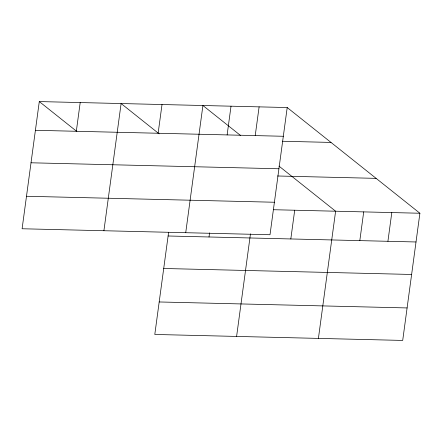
<?xml version="1.0" encoding="UTF-8"?>
<svg xmlns="http://www.w3.org/2000/svg" width="442" height="442" viewBox="0 0 442 442"><rect width="100%" height="100%" fill="white"/><g stroke="black" fill="none" stroke-linecap="round" stroke-linejoin="round"><path stroke-width="0.66" d="M39.294 101.572L22.1 228.757L270.012 234.735L287.206 107.544L39.294 101.572L76.831 131.467M76.317 131.285L80.201 102.555M103.909 230.73L121.108 103.538L159.159 133.854M158.125 133.257L162.015 104.527M168.568 232.575L154.794 334.456L402.706 340.428L419.9 213.243L287.206 107.544M185.723 232.702L202.917 105.511L240.448 135.412M209.011 236.984L209.563 232.879M227.127 134.921L231.017 106.19M255.227 135.595L259.111 106.87M236.603 336.428L250.47 233.862M290.819 238.956L294.703 210.226M318.411 338.401L335.611 211.21L278.93 166.065M359.821 240.619L363.705 211.889M387.921 241.293L391.805 212.563M35.41 130.296L283.322 136.274M282.339 141.252L330.997 142.423M31.017 162.789L278.93 168.767M277.504 175.988L376.109 178.364M26.492 196.265L274.405 202.243M273.57 209.718L419.9 213.243M168.104 235.995L416.016 241.973M163.711 268.487L411.624 274.465M159.186 301.963L407.099 307.941"/></g></svg>
